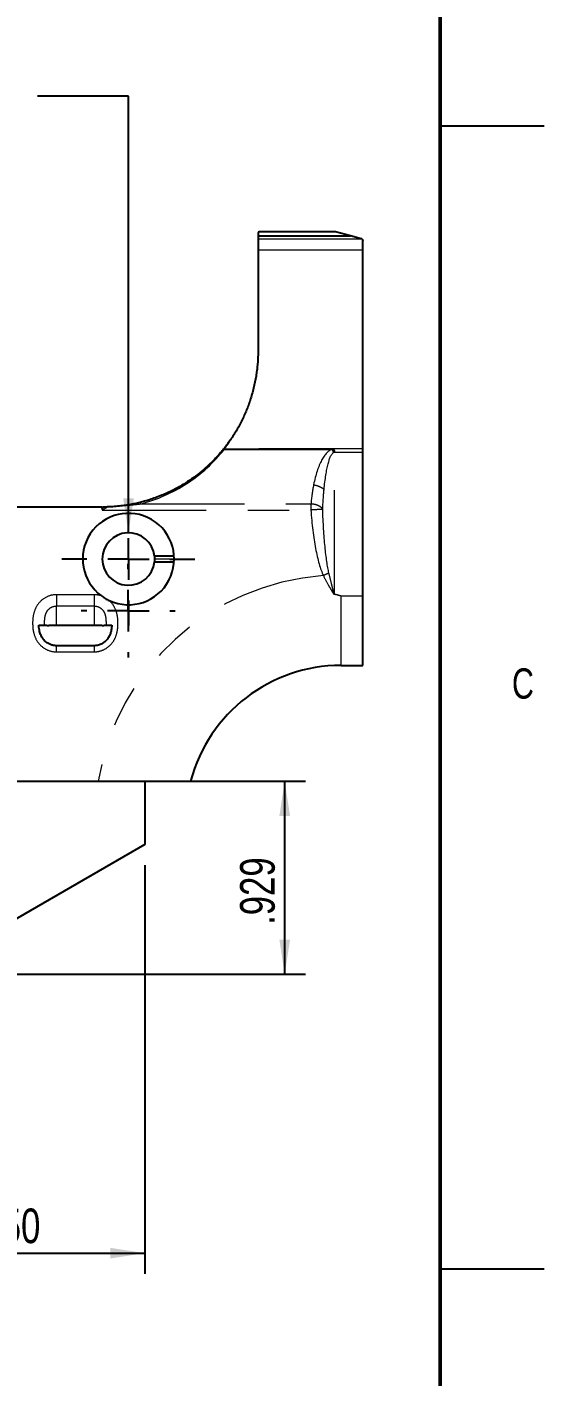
# Model space of a CAD drawing. Header units: inches. Extents: x 0.2 to 16.8, y 0.2 to 10.8.
# Drawn here: x 15.505 to 16.75, y 5.242 to 8.488 of the extents above; entities that cross this region are included whole.
import ezdxf

# ---------------------------------------------------------------- set-up
doc = ezdxf.new("R2010")
doc.units = ezdxf.units.IN
doc.header["$MEASUREMENT"] = 0
doc.linetypes.add('PHANTOM', pattern=[0.5, 0.25, -0.05, 0.05, -0.05, 0.05, -0.05])
doc.layers.add('FORMAT', color=7, linetype='Continuous')
doc.styles.add('SLDTEXTSTYLE0', font='TXT', dxfattribs={"width": 0.75})
doc.dimstyles.new('SLDDIMSTYLE14', dxfattribs={"dimtxt": 0.083333, "dimasz": 0.083333, "dimexe": 0, "dimexo": 0.0625, "dimgap": 0.020833, "dimtad": 0, "dimtih": 1, "dimtoh": 1, "dimdec": 3, "dimlfac": 2, "dimrnd": 1e-09, "dimzin": 12, "dimdsep": 46, "dimtxsty": 'SLDTEXTSTYLE0', "dimsah": 1, "dimcen": 0.09, "dimadec": 0, "dimazin": 3, "dimtfac": 1, "dimtdec": 3, "dimtofl": 0, "dimtmove": 0, "dimatfit": 3, "dimfxl": 1, "dimfrac": 2, "dimtolj": 1, "dimtzin": 12, "dimarcsym": 0})
doc.dimstyles.new('SLDDIMSTYLE17', dxfattribs={"dimtxt": 0.083333, "dimasz": 0.083333, "dimexe": 0, "dimexo": 0.0625, "dimgap": 0.020833, "dimtad": 2, "dimdec": 3, "dimlfac": 2, "dimrnd": 1e-09, "dimzin": 12, "dimdsep": 46, "dimtxsty": 'SLDTEXTSTYLE0', "dimsah": 1, "dimcen": 0.09, "dimadec": 0, "dimazin": 3, "dimtfac": 1, "dimtdec": 3, "dimtofl": 0, "dimtmove": 0, "dimatfit": 3, "dimfxl": 1, "dimfrac": 2, "dimtolj": 1, "dimtzin": 12, "dimarcsym": 0})
doc.dimstyles.new('SLDDIMSTYLE28', dxfattribs={"dimtxt": 0.083333, "dimasz": 0.083333, "dimexe": 0, "dimexo": 0.0625, "dimgap": 0.020833, "dimtad": 2, "dimdec": 3, "dimlfac": 2, "dimrnd": 1e-09, "dimzin": 4, "dimdsep": 46, "dimtxsty": 'SLDTEXTSTYLE0', "dimsah": 1, "dimcen": 0.09, "dimadec": 0, "dimazin": 1, "dimtfac": 1, "dimtdec": 3, "dimtofl": 0, "dimtmove": 0, "dimatfit": 3, "dimfxl": 1, "dimfrac": 2, "dimtolj": 1, "dimtzin": 12, "dimarcsym": 0})
doc.dimstyles.new('SLDDIMSTYLE8', dxfattribs={"dimtxt": 0.083333, "dimasz": 0.083333, "dimexe": 0, "dimexo": 0.0625, "dimgap": 0.020833, "dimtad": 0, "dimtih": 1, "dimtoh": 1, "dimdec": 3, "dimlfac": 2, "dimrnd": 1e-09, "dimzin": 4, "dimdsep": 46, "dimtxsty": 'SLDTEXTSTYLE0', "dimsah": 1, "dimcen": 0, "dimadec": 0, "dimazin": 1, "dimtfac": 1, "dimtdec": 3, "dimtofl": 0, "dimtmove": 0, "dimatfit": 3, "dimfxl": 1, "dimfrac": 2, "dimtolj": 1, "dimtzin": 12, "dimarcsym": 0})

# ---------------------------------------------------------------- blocks, each defined once
blk = doc.blocks.new('SW_SYMBOL_HOLE_SPOT')
at = {"layer": 'FORMAT', "color": 0}
for p, q in [((0, 34.4), (0, 3)), ((63, 3), (63, 34.4)), ((0, 3), (63, 3))]:
    blk.add_line(p, q, dxfattribs=at)
blk = doc.blocks.new('SW_SYMBOL_HOLE_DEPTH')
at = {"layer": 'FORMAT', "color": 0}
for p, q in [((0, 34.4), (31.5, 34.4)), ((15.7, 34.4), (15.7, 3)), ((3.9, 21.9), (15.7, 3)), ((27.6, 21.9), (15.7, 3))]:
    blk.add_line(p, q, dxfattribs=at)
blk = doc.blocks.new('_D_31')
at = {"layer": 'FORMAT'}
for p, q in [((15.7496, 8.3216), (15.5308, 8.3216)), ((15.7496, 7.2707), (15.7496, 8.3216))]:
    blk.add_line(p, q, dxfattribs=at)
blk.add_solid([(15.7496, 7.2707), (15.7624, 7.354), (15.7368, 7.354)], dxfattribs=at)
at = {"layer": 'FORMAT', "xscale": 0.0027037109, "yscale": 0.0027037109, "zscale": 0.0027037109}
for name, p in [('SW_SYMBOL_HOLE_SPOT', (14.4753, 8.2007)), ('SW_SYMBOL_HOLE_DEPTH', (15.103, 8.2007))]:
    blk.add_blockref(name, p, dxfattribs=at)
at = {"layer": 'FORMAT', "attachment_point": 1, "style": 'SLDTEXTSTYLE0'}
for s, insert, char_height in [('%%c', (14.5309, 8.429), 0.08333), ('.440 THRU ALL', (14.688, 8.429), 0.083333), ('%%c', (14.7004, 8.2966), 0.08333), ('.252', (14.8574, 8.2966), 0.08333), ('.050', (15.2534, 8.2966), 0.08333)]:
    blk.add_mtext(s, dxfattribs=dict(at, insert=insert, char_height=char_height))
blk = doc.blocks.new('_D_33')
at = {"layer": 'FORMAT'}
for p, q in [((14.5984, 7.5986), (14.8484, 7.5986)), ((14.8484, 7.5986), (14.8484, 7.3327)), ((14.8484, 7.3327), (14.8484, 7.0482)), ((14.9336, 7.0482), (14.7984, 7.0482))]:
    blk.add_line(p, q, dxfattribs=at)
for points in [[(14.8484, 7.3327), (14.8356, 7.2494), (14.8613, 7.2494)], [(14.8484, 7.0482), (14.8613, 7.1316), (14.8356, 7.1316)]]:
    blk.add_solid(points, dxfattribs=at)
at = {"layer": 'FORMAT', "insert": (14.383, 7.6398), "char_height": 0.08333, "attachment_point": 1, "style": 'SLDTEXTSTYLE0'}
blk.add_mtext('.569', dxfattribs=at)
blk = doc.blocks.new('_D_34')
at = {"layer": 'FORMAT'}
for p, q in [((14.5853, 7.3327), (14.5853, 7.0396)), ((14.5853, 6.6517), (14.5853, 6.9072)), ((14.575, 6.6517), (14.6353, 6.6517))]:
    blk.add_line(p, q, dxfattribs=at)
for points in [[(14.5853, 7.3327), (14.5725, 7.2494), (14.5981, 7.2494)], [(14.5853, 6.6517), (14.5981, 6.735), (14.5725, 6.735)]]:
    blk.add_solid(points, dxfattribs=at)
at = {"layer": 'FORMAT', "insert": (14.4468, 7.0146), "char_height": 0.08333, "attachment_point": 1, "style": 'SLDTEXTSTYLE0'}
blk.add_mtext('1.362', dxfattribs=at)
blk = doc.blocks.new('_D_35')
at = {"layer": 'FORMAT'}
for p, q in [((15.789, 6.4712), (15.789, 5.4879)), ((15.164, 5.9775), (15.164, 5.4879)), ((15.164, 5.5379), (15.789, 5.5379))]:
    blk.add_line(p, q, dxfattribs=at)
for points in [[(15.164, 5.5379), (15.2473, 5.525), (15.2473, 5.5507)], [(15.789, 5.5379), (15.7056, 5.5507), (15.7056, 5.525)]]:
    blk.add_solid(points, dxfattribs=at)
at = {"layer": 'FORMAT', "insert": (15.3284, 5.6453), "char_height": 0.08333, "attachment_point": 1, "style": 'SLDTEXTSTYLE0'}
blk.add_mtext('1.250', dxfattribs=at)
blk = doc.blocks.new('_D_36')
at = {"layer": 'FORMAT'}
for p, q in [((15.839, 6.6732), (16.1757, 6.6732)), ((16.1257, 6.2087), (16.1257, 6.6732)), ((15.2976, 6.2087), (16.1757, 6.2087))]:
    blk.add_line(p, q, dxfattribs=at)
for points in [[(16.1257, 6.6732), (16.1129, 6.5899), (16.1386, 6.5899)], [(16.1257, 6.2087), (16.1386, 6.292), (16.1129, 6.292)]]:
    blk.add_solid(points, dxfattribs=at)
at = {"layer": 'FORMAT', "insert": (16.0183, 6.3275), "char_height": 0.08333, "attachment_point": 1, "rotation": 90, "style": 'SLDTEXTSTYLE0'}
blk.add_mtext('.929', dxfattribs=at)
blk = doc.blocks.new('SW_CENTERMARKSYMBOL_19')
at = {"layer": 'FORMAT', "color": 0}
for p, q in [((0, 0.1), (0, 0.113)), ((0, 0), (0, 0.05)), ((-0.1, 0), (-0.113, 0)), ((0, 0), (-0.05, 0)), ((0, 0), (0, -0.05)), ((0, 0), (0.05, 0)), ((0.1, 0), (0.113, 0)), ((0, -0.1), (0, -0.113))]:
    blk.add_line(p, q, dxfattribs=at)
blk = doc.blocks.new('SW_CENTERMARKSYMBOL_21')
at = {"layer": 'FORMAT', "color": 0}
for p, q in [((0, 0.1), (0, 0.16)), ((0, 0), (0, 0.05)), ((-0.1, 0), (-0.16, 0)), ((0, 0), (-0.05, 0)), ((0, 0), (0, -0.05)), ((0, 0), (0.05, 0)), ((0.1, 0), (0.16, 0)), ((0, -0.1), (0, -0.16))]:
    blk.add_line(p, q, dxfattribs=at)

msp = doc.modelspace()

# ---------------------------------------------------------------- linework, layer by layer
at = {"color": 7, "linetype": 'Continuous', "lineweight": 50}
msp.add_line((16.5, 10.5), (16.5, 0.5), dxfattribs=at)
at = {"color": 7, "linetype": 'Continuous', "lineweight": 25}
for p, q in [((16.5, 8.25), (16.75, 8.25)), ((16.0616, 7.990179), (16.0616, 7.985258)), ((16.0616, 7.985258), (16.284182, 7.985258)), ((16.0616, 7.985258), (16.0616, 7.977107)), ((16.246801, 7.9951), (16.066521, 7.9951)), ((16.284182, 7.985258), (16.248075, 7.994933)), ((16.309921, 7.978361), (16.284182, 7.985258)), ((16.0616, 7.977107), (16.0616, 7.951167)), ((16.0616, 7.951167), (16.0616, 7.707699)), ((16.313568, 7.951167), (16.313568, 7.973608)), ((16.313568, 7.472593), (16.313568, 7.951167)), ((15.980482, 7.471677), (16.240535, 7.471677)), ((16.313568, 7.464523), (16.313568, 7.472593)), ((16.313568, 7.118534), (16.313568, 7.464523)), ((15.683765, 7.332699), (14.297011, 7.332699)), ((15.6866, 7.332699), (15.683765, 7.332699)), ((15.859371, 7.214663), (15.812206, 7.214663)), ((15.812206, 7.200734), (15.859371, 7.200734)), ((16.313568, 6.951793), (16.313568, 7.118534)), ((15.576363, 7.04825), (15.666915, 7.04825)), ((15.666915, 6.999173), (15.576363, 6.999173)), ((16.261487, 6.951793), (16.313568, 6.951793)), ((15.288962, 6.67325), (15.676871, 6.67325)), ((15.788962, 6.67325), (15.788962, 6.521243)), ((15.788962, 6.521243), (15.247592, 6.208683)), ((16.500039, 5.5), (16.499961, 5.5)), ((16.5, 5.5), (16.75, 5.5))]:
    msp.add_line(p, q, dxfattribs=at)
at = {"color": 8, "linetype": 'PHANTOM', "lineweight": 18}
for p, q in [((16.312107, 7.977107), (16.0616, 7.977107)), ((16.0616, 7.951167), (16.313568, 7.951167)), ((16.313568, 7.472593), (15.980245, 7.472593)), ((16.245614, 7.464523), (16.313568, 7.464523)), ((16.245655, 7.464484), (16.245614, 7.464523)), ((16.245655, 7.123346), (16.245655, 7.464484)), ((15.778627, 7.340321), (16.18874, 7.340321)), ((16.18874, 7.340321), (16.18874, 7.325558)), ((15.6866, 7.325558), (16.18874, 7.325558)), ((15.859353, 7.207699), (15.812592, 7.207699)), ((15.666915, 7.1219), (15.576363, 7.1219)), ((16.313568, 7.118534), (16.261487, 7.118534)), ((16.261487, 6.951793), (16.261487, 7.118534)), ((15.576363, 7.04825), (15.576363, 7.09477)), ((15.576363, 7.09477), (15.666915, 7.09477)), ((15.666915, 7.09477), (15.666915, 7.04825)), ((15.576363, 6.984442), (15.666915, 6.984442))]:
    msp.add_line(p, q, dxfattribs=at)
at = {"color": 7, "linetype": 'Continuous', "lineweight": 25}
for centre, radius, start, end in [((16.066521, 7.990179), 0.004921, 90, 180), ((16.246801, 7.990179), 0.004921, 75, 90), ((16.308647, 7.973608), 0.004921, 45.331336, 75), ((15.749592, 7.207699), 0.11, 245.184423, 233.822173), ((15.749592, 7.207699), 0.063, 6.347026, 353.652974), ((16.261487, 6.576793), 0.375, 90, 165.095066)]:
    msp.add_arc(centre, radius, start, end, dxfattribs=at)
at = {"color": 8, "linetype": 'PHANTOM', "lineweight": 18}
for centre, radius, start, end in [((14.645529, 7.14564), 1.377422, 13.830943, 13.930778), ((15.926413, 7.390654), 0.156122, 197.435988, 198.807748), ((16.261487, 6.576793), 0.59252, 94.132647, 170.631084), ((16.102094, 6.544249), 0.595994, 74.48805, 76.08004), ((16.081409, 6.554535), 0.59205, 72.292352, 73.893743)]:
    msp.add_arc(centre, radius, start, end, dxfattribs=at)
for centre, major_axis, ratio, start_param, end_param in [((16.245655, 7.277519), (0, 0.186965), 0.15793082, 0, 0.08680039), ((16.232141, 7.310159), (0.005269, 0.153098), 0.29512706, 1.06132054, 1.3826506), ((16.245632, 7.118101), (0.00714, 0.024403), 0.05821677, 1.3712173, 1.39655689)]:
    msp.add_ellipse(centre, major_axis=major_axis, ratio=ratio, start_param=start_param, end_param=end_param, dxfattribs=at)
at = {"color": 7, "linetype": 'Continuous', "lineweight": 25}
msp.add_ellipse((15.682991, 7.337751), major_axis=(0.043847, -0.000421), ratio=0.11483504, start_param=4.79587734, end_param=4.84873427, dxfattribs=at)
for points, knots in [([(16.312107, 7.977107), (16.312297, 7.9769), (16.31267, 7.976492), (16.313082, 7.975787), (16.313368, 7.975062), (16.313538, 7.974331), (16.313558, 7.973845), (16.313568, 7.973608)], [0, 0, 0, 0, 0.21622978, 0.42424177, 0.62413235, 0.81601054, 1, 1, 1, 1]), ([(16.0616, 7.707699), (16.061588, 7.705469), (16.061565, 7.701014), (16.061378, 7.694312), (16.061078, 7.687607), (16.060656, 7.6809), (16.060115, 7.674194), (16.059452, 7.667491), (16.058669, 7.660795), (16.057766, 7.654108), (16.055588, 7.639904), (16.051157, 7.618165), (16.044369, 7.594608), (16.037966, 7.576424), (16.03279, 7.563319), (16.027097, 7.550357), (16.020885, 7.537557), (16.014158, 7.524936), (16.006907, 7.512521), (15.999164, 7.500293), (15.993638, 7.492442), (15.990853, 7.488484)], [0, 0, 0, 0, 0.02828295, 0.05651774, 0.08471335, 0.11287878, 0.14102308, 0.16915531, 0.19728453, 0.22541983, 0.25357026, 0.37698532, 0.50246223, 0.56181133, 0.62184122, 0.68262089, 0.7442168, 0.80669281, 0.87011011, 0.93452723, 1, 1, 1, 1]), ([(15.982437, 7.477253), (15.981014, 7.475446), (15.977461, 7.470935), (15.970833, 7.462984), (15.961674, 7.452663), (15.949694, 7.440252), (15.92867, 7.420561), (15.904504, 7.401766), (15.877726, 7.384793), (15.855559, 7.37255), (15.834163, 7.362678), (15.815047, 7.355266), (15.801187, 7.350551), (15.78884, 7.34682), (15.781066, 7.344806), (15.777465, 7.343874)], [0, 0, 0, 0, 0.028968998, 0.072309423, 0.12984076, 0.201319875, 0.286439685, 0.484896364, 0.572474954, 0.666863861, 0.786187124, 0.850096287, 0.906965536, 0.956904295, 1, 1, 1, 1]), ([(15.980482, 7.471677), (15.98017, 7.471676), (15.979913, 7.471807), (15.979891, 7.472245), (15.980063, 7.472441), (15.980245, 7.472593)], [0, 0, 0, 0, 0.5, 0.5, 1, 1, 1, 1]), ([(15.981464, 7.476134), (15.984709, 7.480031), (15.987981, 7.48396), (15.990883, 7.488536), (15.990908, 7.488575)], [0, 0, 0, 0, 0.991469758, 1, 1, 1, 1]), ([(15.990853, 7.488484), (15.989438, 7.48652), (15.988008, 7.484576), (15.985844, 7.481691), (15.985117, 7.480733), (15.984027, 7.479308), (15.983646, 7.478813), (15.982957, 7.477921), (15.982671, 7.477554), (15.982437, 7.477253)], [0, 0, 0, 0, 0.5, 0.5, 0.75, 0.75, 0.875, 0.875, 1, 1, 1, 1]), ([(16.240535, 7.471677), (16.24095, 7.471662), (16.241696, 7.471637), (16.242735, 7.471356), (16.24354, 7.47077), (16.244138, 7.469878), (16.244603, 7.468605), (16.244924, 7.467343), (16.245169, 7.466206), (16.245335, 7.465467), (16.245432, 7.464886), (16.245569, 7.464613), (16.245614, 7.464523)], [0, 0, 0, 0, 0.12130605, 0.21829298, 0.31193717, 0.41891737, 0.55241169, 0.73889703, 0.82386324, 0.90870412, 0.97003592, 1, 1, 1, 1]), ([(15.738689, 7.336334), (15.736133, 7.335991), (15.731002, 7.335301), (15.723244, 7.334464), (15.715406, 7.333778), (15.707486, 7.333244), (15.702176, 7.333029), (15.699509, 7.332921)], [0, 0, 0, 0, 0.19677313, 0.39505445, 0.5949505, 0.79656523, 1, 1, 1, 1]), ([(15.777465, 7.343874), (15.775271, 7.343338), (15.770907, 7.342273), (15.764346, 7.340829), (15.757835, 7.339508), (15.751386, 7.338321), (15.745015, 7.337253), (15.740785, 7.336639), (15.738689, 7.336334)], [0, 0, 0, 0, 0.17217631, 0.34250624, 0.51069842, 0.676493, 0.83966062, 1, 1, 1, 1]), ([(15.684659, 7.118908), (15.687604, 7.116755), (15.69064, 7.114758), (15.696896, 7.111074), (15.700114, 7.109387), (15.703425, 7.107856)], [0, 0, 0, 0, 0.5, 0.5, 1, 1, 1, 1]), ([(15.533785, 7.04825), (15.534488, 7.04825), (15.535839, 7.04825), (15.53765, 7.048251), (15.539216, 7.048251), (15.540551, 7.048251), (15.541677, 7.04825), (15.543229, 7.04825), (15.544996, 7.04825), (15.546707, 7.04825), (15.547402, 7.04825), (15.547735, 7.04825)], [0, 0, 0, 0, 0.10357236, 0.19906419, 0.28651042, 0.36591281, 0.43726298, 0.5005536, 0.68029921, 0.84672447, 1, 1, 1, 1]), ([(15.576363, 6.999171), (15.575497, 6.999187), (15.573768, 6.999221), (15.571193, 6.999486), (15.56865, 6.999903), (15.56615, 7.000483), (15.562159, 7.001676), (15.557177, 7.00387), (15.551928, 7.007389), (15.546482, 7.012266), (15.54113, 7.019151), (15.537586, 7.027003), (15.535888, 7.032906), (15.534833, 7.037754), (15.534123, 7.042681), (15.533886, 7.046591), (15.533785, 7.04825)], [0, 0, 0, 0, 0.035944033, 0.07171656, 0.107332267, 0.142801743, 0.178133415, 0.280102628, 0.367188187, 0.439293892, 0.582807025, 0.725271349, 0.793832634, 0.837476525, 0.931061184, 1, 1, 1, 1]), ([(15.547737, 7.04825), (15.547955, 7.048249), (15.548421, 7.048246), (15.549465, 7.048235), (15.55091, 7.048225), (15.552869, 7.048219), (15.555407, 7.048217), (15.55857, 7.048222), (15.562351, 7.04823), (15.566678, 7.04824), (15.571413, 7.048248), (15.574705, 7.048249), (15.576363, 7.04825)], [0, 0, 0, 0, 0.06334863, 0.13539066, 0.21642345, 0.30655437, 0.40561055, 0.51304662, 0.62787106, 0.74861876, 0.87339477, 1, 1, 1, 1]), ([(15.666915, 7.04825), (15.667745, 7.04825), (15.669403, 7.048249), (15.671865, 7.048247), (15.674274, 7.048244), (15.676604, 7.048239), (15.678831, 7.048235), (15.680935, 7.04823), (15.6829, 7.048226), (15.684717, 7.048222), (15.686377, 7.048219), (15.687879, 7.048218), (15.689223, 7.048218), (15.690415, 7.048219), (15.691461, 7.048222), (15.69237, 7.048226), (15.693152, 7.048231), (15.693818, 7.048236), (15.694379, 7.048241), (15.694845, 7.048245), (15.695232, 7.048249), (15.69544, 7.04825), (15.695541, 7.04825)], [0, 0, 0, 0, 0.06340414, 0.12663932, 0.18941442, 0.25144554, 0.3124627, 0.37221554, 0.43047806, 0.48705192, 0.54176838, 0.594489, 0.6451051, 0.69353632, 0.73972838, 0.7836505, 0.82529234, 0.86466109, 0.90177843, 0.9366778, 0.9694018, 1, 1, 1, 1]), ([(15.709493, 7.04825), (15.709439, 7.047273), (15.709319, 7.045074), (15.70896, 7.041435), (15.708423, 7.037789), (15.707397, 7.032801), (15.705492, 7.026335), (15.701728, 7.018662), (15.696734, 7.012241), (15.690926, 7.006935), (15.685229, 7.003421), (15.679737, 7.001203), (15.675377, 7.000009), (15.671105, 6.999299), (15.66829, 6.999213), (15.666915, 6.999171)], [0, 0, 0, 0, 0.04057271, 0.09139621, 0.15167341, 0.1933868, 0.30264868, 0.43047727, 0.54550291, 0.63801938, 0.75571498, 0.82085497, 0.88324587, 0.94294217, 1, 1, 1, 1]), ([(15.695543, 7.04825), (15.695729, 7.04825), (15.696109, 7.04825), (15.696908, 7.04825), (15.697909, 7.04825), (15.699146, 7.04825), (15.700716, 7.04825), (15.702821, 7.048251), (15.705709, 7.048251), (15.70816, 7.04825), (15.709493, 7.04825)], [0, 0, 0, 0, 0.09043752, 0.1855772, 0.28548423, 0.39019714, 0.49972401, 0.63428277, 0.80104904, 1, 1, 1, 1]), ([(15.676871, 6.67325), (15.679129, 6.67325), (15.683672, 6.67325), (15.690518, 6.673252), (15.697427, 6.673254), (15.704393, 6.673256), (15.711407, 6.673257), (15.718462, 6.673257), (15.725548, 6.673257), (15.732658, 6.673256), (15.739781, 6.673254), (15.746907, 6.673252), (15.754028, 6.67325), (15.764912, 6.673249), (15.78029, 6.673252), (15.802094, 6.673255), (15.819817, 6.673224), (15.842158, 6.673272), (15.862988, 6.673187), (15.878784, 6.673256), (15.886616, 6.673247), (15.890582, 6.673239), (15.893765, 6.673233), (15.896194, 6.673233), (15.897881, 6.673238), (15.898915, 6.673247), (15.899041, 6.673249), (15.899104, 6.67325)], [0, 0, 0, 0, 0.01964398, 0.03951046, 0.05959902, 0.07990922, 0.10044062, 0.12119277, 0.1421652, 0.16335745, 0.18476905, 0.20639955, 0.2282485, 0.25031546, 0.30784448, 0.3751076, 0.46906985, 0.50048448, 0.63950329, 0.75018327, 0.78777312, 0.82471631, 0.86102083, 0.89669424, 0.9317438, 0.96617665, 1, 1, 1, 1])]:
    msp.add_open_spline(points, degree=3, knots=knots, dxfattribs=at)
at = {"color": 8, "linetype": 'PHANTOM', "lineweight": 18}
for points, knots in [([(15.778627, 7.340321), (15.818209, 7.350445), (15.856128, 7.367078), (15.924594, 7.411677), (15.95518, 7.439587), (15.980482, 7.471677)], [0, 0, 0, 0, 0.5, 0.5, 1, 1, 1, 1]), ([(16.240535, 7.471677), (16.231363, 7.469243), (16.222381, 7.460169), (16.206746, 7.430553), (16.200066, 7.41014), (16.195265, 7.386185)], [0, 0, 0, 0, 0.5, 0.5, 1, 1, 1, 1]), ([(16.22046, 7.375016), (16.22286, 7.399888), (16.2262, 7.421083), (16.234018, 7.451832), (16.238509, 7.461253), (16.243095, 7.46378)], [0, 0, 0, 0, 0.5, 0.5, 1, 1, 1, 1]), ([(16.217197, 7.327397), (16.217018, 7.327725), (16.216544, 7.328592), (16.215335, 7.330174), (16.213204, 7.332228), (16.210231, 7.334277), (16.206502, 7.336206), (16.202384, 7.337792), (16.197757, 7.339052), (16.193197, 7.339917), (16.190192, 7.34019), (16.18874, 7.340321)], [0, 0, 0, 0, 0.05070579, 0.13407481, 0.25009322, 0.38941871, 0.50005773, 0.63754291, 0.76652838, 0.88722297, 1, 1, 1, 1]), ([(16.217197, 7.327397), (16.21553, 7.327289), (16.211772, 7.327046), (16.201561, 7.326386), (16.195165, 7.325973), (16.18874, 7.325558)], [0, 0, 0, 0, 0.5, 0.5, 1, 1, 1, 1]), ([(16.18874, 7.325558), (16.190915, 7.291896), (16.194749, 7.260229), (16.205042, 7.206071), (16.211525, 7.183663), (16.218786, 7.167772)], [0, 0, 0, 0, 0.5, 0.5, 1, 1, 1, 1]), ([(16.23222, 7.173911), (16.22859, 7.189369), (16.225348, 7.211166), (16.220202, 7.263848), (16.218285, 7.294652), (16.217197, 7.327397)], [0, 0, 0, 0, 0.5, 0.5, 1, 1, 1, 1]), ([(16.245655, 7.123346), (16.24507, 7.123684), (16.244714, 7.124692), (16.244074, 7.126797), (16.24377, 7.127822), (16.242872, 7.130889), (16.242309, 7.133034), (16.240645, 7.139514), (16.239558, 7.143753), (16.236345, 7.156614), (16.234248, 7.165278), (16.23222, 7.173911)], [0, 0, 0, 0, 0.0625, 0.0625, 0.125, 0.125, 0.25, 0.25, 0.5, 0.5, 1, 1, 1, 1]), ([(16.218786, 7.167772), (16.222762, 7.159988), (16.226898, 7.152228), (16.23327, 7.140777), (16.235434, 7.137014), (16.238755, 7.131279), (16.239879, 7.129383), (16.241678, 7.126678), (16.242288, 7.125775), (16.243573, 7.12392), (16.244289, 7.123033), (16.24547, 7.12274)], [0, 0, 0, 0, 0.5, 0.5, 0.75, 0.75, 0.875, 0.875, 0.9375, 0.9375, 1, 1, 1, 1]), ([(15.576363, 7.1219), (15.567995, 7.1219), (15.559623, 7.119911), (15.54463, 7.112483), (15.538051, 7.107001), (15.527737, 7.09381), (15.524095, 7.086095), (15.519726, 7.069941), (15.518956, 7.061528), (15.51895, 7.048976), (15.519138, 7.044796), (15.52008, 7.036482), (15.520839, 7.032341), (15.524127, 7.020212), (15.527712, 7.012524), (15.538032, 6.999336), (15.54464, 6.993845), (15.559638, 6.986422), (15.567995, 6.984442), (15.576363, 6.984442)], [0, 0, 0, 0, 0.125, 0.125, 0.25, 0.25, 0.375, 0.375, 0.5, 0.5, 0.5625, 0.5625, 0.625, 0.625, 0.75, 0.75, 0.875, 0.875, 1, 1, 1, 1]), ([(15.576363, 7.1219), (15.576363, 7.116166), (15.576363, 7.110444), (15.576363, 7.100868), (15.576363, 7.097033), (15.576363, 7.09477)], [0, 0, 0, 0, 0.5, 0.5, 1, 1, 1, 1]), ([(15.666915, 7.1219), (15.666915, 7.116166), (15.666915, 7.110435), (15.666915, 7.100884), (15.666915, 7.097033), (15.666915, 7.09477)], [0, 0, 0, 0, 0.5, 0.5, 1, 1, 1, 1]), ([(15.666915, 6.984442), (15.673616, 6.984442), (15.68031, 6.985712), (15.692815, 6.990536), (15.698602, 6.994123), (15.708571, 7.003108), (15.712759, 7.008482), (15.719042, 7.020273), (15.721186, 7.02669), (15.723846, 7.039855), (15.724334, 7.046561), (15.724317, 7.059964), (15.723816, 7.066682), (15.721164, 7.07982), (15.718978, 7.086234), (15.712613, 7.098025), (15.708412, 7.103384), (15.703425, 7.107856)], [0, 0, 0, 0, 0.125, 0.125, 0.25, 0.25, 0.375, 0.375, 0.5, 0.5, 0.625, 0.625, 0.75, 0.75, 0.875, 0.875, 1, 1, 1, 1]), ([(15.547735, 7.04825), (15.547619, 7.051573), (15.547624, 7.055045), (15.547875, 7.061718), (15.548136, 7.064844), (15.54902, 7.070527), (15.54965, 7.073112), (15.551337, 7.077887), (15.552394, 7.080072), (15.556214, 7.086055), (15.559599, 7.089251), (15.567454, 7.093607), (15.57191, 7.09477), (15.576363, 7.09477)], [0, 0, 0, 0, 0.125, 0.125, 0.25, 0.25, 0.375, 0.375, 0.5, 0.5, 0.75, 0.75, 1, 1, 1, 1]), ([(15.666915, 7.09477), (15.671368, 7.09477), (15.675824, 7.093607), (15.683679, 7.089251), (15.687064, 7.086055), (15.690884, 7.080072), (15.691941, 7.077887), (15.693628, 7.073112), (15.694258, 7.070527), (15.695142, 7.064844), (15.695403, 7.061718), (15.695654, 7.055045), (15.695659, 7.051573), (15.695543, 7.04825)], [0, 0, 0, 0, 0.25, 0.25, 0.5, 0.5, 0.625, 0.625, 0.75, 0.75, 0.875, 0.875, 1, 1, 1, 1])]:
    msp.add_open_spline(points, degree=3, knots=knots, dxfattribs=at)
at = {"color": 7, "linetype": 'Continuous', "lineweight": 25}
for points in [[(15.980245, 7.472593), (15.981171, 7.473365), (15.982094, 7.474142), (15.983013, 7.474923)], [(15.699509, 7.332921), (15.695975, 7.332799), (15.692419, 7.332727), (15.688903, 7.332706)], [(15.812206, 7.214663), (15.812458, 7.212393), (15.812592, 7.210072), (15.812592, 7.207699)], [(15.812592, 7.207699), (15.812592, 7.205335), (15.812457, 7.202995), (15.812206, 7.200734)]]:
    msp.add_open_spline(points, degree=3, dxfattribs=at)
at = {"color": 8, "linetype": 'PHANTOM', "lineweight": 18}
for points in [[(15.983013, 7.474923), (15.985704, 7.479346), (15.988304, 7.483876), (15.990853, 7.488484)], [(16.243095, 7.46378), (16.242268, 7.466556), (16.241401, 7.469228), (16.240535, 7.471677)], [(16.195265, 7.386185), (16.200343, 7.385422), (16.210489, 7.382515), (16.217921, 7.377629), (16.22046, 7.375016)], [(16.217197, 7.327397), (16.217929, 7.344126), (16.21903, 7.360205), (16.22046, 7.375016)], [(15.738689, 7.336334), (15.752174, 7.337306), (15.765539, 7.338648), (15.778627, 7.340321)], [(15.683765, 7.332699), (15.684729, 7.330326), (15.685664, 7.327941), (15.6866, 7.325558)], [(15.6866, 7.325558), (15.690941, 7.328019), (15.695307, 7.330494), (15.699509, 7.332921)], [(15.6866, 7.325558), (15.68736, 7.327926), (15.688119, 7.330292), (15.688903, 7.332706)], [(16.23222, 7.173911), (16.22816, 7.172055), (16.223476, 7.169915), (16.218786, 7.167772)], [(15.684659, 7.118908), (15.678961, 7.12087), (15.672937, 7.1219), (15.666915, 7.1219)], [(15.576363, 6.984442), (15.576363, 6.989583), (15.576363, 6.994726), (15.576363, 6.999172)], [(15.666915, 6.999172), (15.666915, 6.994726), (15.666915, 6.989583), (15.666915, 6.984442)]]:
    msp.add_open_spline(points, degree=3, dxfattribs=at)

# ---------------------------------------------------------------- block references
at = {"layer": 'FORMAT'}
for name, p in [('SW_CENTERMARKSYMBOL_21', (15.749592, 7.207699)), ('SW_CENTERMARKSYMBOL_19', (15.7491, 7.083449))]:
    msp.add_blockref(name, p, dxfattribs=at)

# ---------------------------------------------------------------- texts
at = {"color": 7, "linetype": 'Continuous', "lineweight": 0, "insert": (16.69924, 6.94476), "char_height": 0.072917, "attachment_point": 2, "style": 'SLDTEXTSTYLE0'}
msp.add_mtext('C', dxfattribs=at)

# ---------------------------------------------------------------- dimensions: what is measured, and where the dimension line sits
at = {"layer": 'FORMAT'}
dim = msp.add_diameter_dim_2p(p1=(15.749592, 7.144699), p2=(15.749592, 7.270699), text='<> THRU ALL\\P{\\fGDT;v}%%c .252 {\\fGDT;x} .050\\P', dimstyle='SLDDIMSTYLE8', dxfattribs=at)
dim.commit()
dim.dimension.update_dxf_attribs({"geometry": '_D_31', "text_midpoint": (14.971822, 8.321578), "dimtype": 163})
for base, p1, p2, dimstyle, picture, middle in [((14.848439, 7.04825), (15.6866, 7.332699), (14.98359, 7.04825), 'SLDDIMSTYLE14', '_D_33', (14.848439, 7.598583)), ((14.585317, 7.332699), (14.525001, 6.651714), (15.6866, 7.332699), 'SLDDIMSTYLE14', '_D_34', (14.585317, 6.973369)), ((16.125734, 6.67325), (15.247592, 6.208683), (15.788962, 6.67325), 'SLDDIMSTYLE17', '_D_36', (16.125734, 6.435189))]:
    dim = msp.add_linear_dim(base=base, p1=p1, p2=p2, angle=90, dimstyle=dimstyle, dxfattribs=at)
    dim.commit()
    dim.dimension.update_dxf_attribs({"geometry": picture, "text_midpoint": middle, "dimtype": 160})
dim = msp.add_linear_dim(base=(15.788962, 5.537864), p1=(15.163962, 6.027463), p2=(15.788962, 6.521243), dimstyle='SLDDIMSTYLE28', dxfattribs=at)
dim.commit()
dim.dimension.update_dxf_attribs({"geometry": '_D_35', "text_midpoint": (15.466938, 5.537864), "dimtype": 160})

doc.saveas('drawing.dxf')
